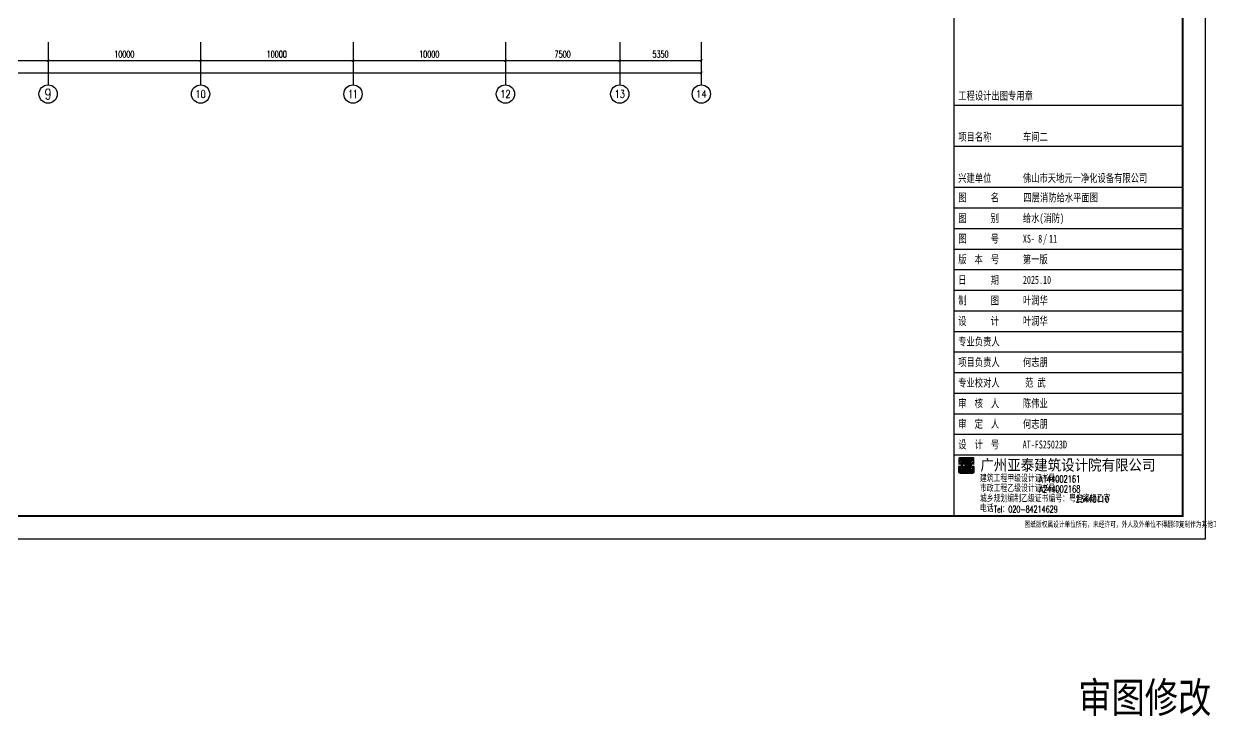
# Model space of a CAD drawing. Extents: x -620248 to 571765, y -684907 to -323071.
# Drawn here: x 328910 to 406746, y -554931 to -509465 of the extents above; entities that cross this region are included whole.
import ezdxf
from ezdxf.enums import TextEntityAlignment as Align

# ---------------------------------------------------------------- set-up
doc = ezdxf.new("R2010")
doc.units = 0
doc.header["$LTSCALE"] = 1000
doc.header["$MEASUREMENT"] = 0
for name, color, linetype in [('2', 2, 'Continuous'), ('4', 4, 'Continuous'), ('9', 9, 'Continuous'), ('AXIS', 3, 'Continuous'), ('AXIS_TEXT', 7, 'Continuous'), ('PUB_TITLE', 4, 'Continuous'), ('TWT_TEXT', 7, 'Continuous'), ('WALL', 7, 'Continuous'), ('框', 130, 'Continuous')]:
    doc.layers.add(name, color=color, linetype=linetype)
doc.styles.add('-宋体', font='simsun_0.shx', dxfattribs={"width": 0.8})
doc.styles.add('_TCH_AXIS', font='COMPLEX', dxfattribs={"bigfont": 'GBCBIG'})
doc.styles.add('_TCH_DIM', font='SIMPLEX.shx', dxfattribs={"width": 0.8, "bigfont": 'GBCBIG.shx'})
doc.styles.add('_TCH_DIM_T3', font='SIMPLEX.shx', dxfattribs={"width": 0.564706, "bigfont": 'GBCBIG.shx'})
doc.styles.add('COMPLEX', font='COMPLEX')
doc.styles.add('TBC', font='simhei_0.shx', dxfattribs={"width": 0.9})
doc.styles.add('天正', font='SIMPLEX.shx', dxfattribs={"width": 0.7, "bigfont": 'HZTXT.shx'})
doc.dimstyles.new('_TCH_ARCH&&150', dxfattribs={"dimtxt": 446.25, "dimasz": 150, "dimexe": 375, "dimexo": 450, "dimgap": 189.375, "dimtad": 1, "dimdec": 0, "dimzin": 0, "dimdsep": 46, "dimtxsty": '_TCH_DIM_T3', "dimblk": 'ARCHTICK', "dimcen": 0.09, "dimclrt": 7, "dimazin": 2, "dimtfac": 1, "dimtdec": 0, "dimtix": 1, "dimtmove": 2, "dimatfit": 3, "dimfxl": 1, "dimtolj": 1, "dimtzin": 0, "dimarcsym": 0})

# ---------------------------------------------------------------- blocks, each defined once
blk = doc.blocks.new('_ArchTick')
at = {"color": 0, "linetype": 'ByBlock', "const_width": 0.4}
blk.add_lwpolyline([(-0.5, -0.5), (0.5, 0.5)], dxfattribs=at)
blk = doc.blocks.new('*D329')
at = {"layer": 'AXIS', "color": 0, "lineweight": -2, "transparency": 16777216}
for p, q in [((7700, 3550), (7700, 1625)), ((115700, 3550), (115700, 1625)), ((7700, 2000), (115700, 2000))]:
    blk.add_line(p, q, dxfattribs=at)
at = {"layer": 'Defpoints', "color": 0, "transparency": 16777216}
for p in [(7700, 4000), (115700, 4000), (115700, 2000)]:
    blk.add_point(p, dxfattribs=at)
at = {"layer": 'AXIS', "color": 0, "lineweight": -2, "transparency": 16777216, "xscale": 150, "yscale": 150, "zscale": 150, "rotation": 180}
blk.add_blockref('_ArchTick', (7700, 2000), dxfattribs=at)
at = {"layer": 'AXIS', "color": 0, "lineweight": -2, "transparency": 16777216, "xscale": 150, "yscale": 150, "zscale": 150}
blk.add_blockref('_ArchTick', (115700, 2000), dxfattribs=at)
at = {"layer": 'AXIS', "color": 7, "transparency": 16777216, "insert": (61700, 2413), "char_height": 446.2, "attachment_point": 5, "style": '_TCH_DIM_T3'}
blk.add_mtext('\\A1;108000', dxfattribs=at)
blk = doc.blocks.new('*D337')
at = {"layer": 'AXIS', "color": 0, "lineweight": -2, "transparency": 16777216}
for p, q in [((62850, 3550), (62850, 2425)), ((72850, 3550), (72850, 2425)), ((62850, 2800), (72850, 2800))]:
    blk.add_line(p, q, dxfattribs=at)
at = {"layer": 'Defpoints', "color": 0, "transparency": 16777216}
for p in [(62850, 4000), (72850, 4000), (72850, 2800)]:
    blk.add_point(p, dxfattribs=at)
at = {"layer": 'AXIS', "color": 0, "lineweight": -2, "transparency": 16777216, "xscale": 150, "yscale": 150, "zscale": 150, "rotation": 180}
blk.add_blockref('_ArchTick', (62850, 2800), dxfattribs=at)
at = {"layer": 'AXIS', "color": 0, "lineweight": -2, "transparency": 16777216, "xscale": 150, "yscale": 150, "zscale": 150}
blk.add_blockref('_ArchTick', (72850, 2800), dxfattribs=at)
at = {"layer": 'AXIS', "color": 7, "transparency": 16777216, "insert": (67850, 3213), "char_height": 446.2, "attachment_point": 5, "style": '_TCH_DIM_T3'}
blk.add_mtext('\\A1;10000', dxfattribs=at)
blk = doc.blocks.new('*D338')
at = {"layer": 'AXIS', "color": 0, "lineweight": -2, "transparency": 16777216}
for p, q in [((72850, 3550), (72850, 2425)), ((82850, 3550), (82850, 2425)), ((72850, 2800), (82850, 2800))]:
    blk.add_line(p, q, dxfattribs=at)
at = {"layer": 'Defpoints', "color": 0, "transparency": 16777216}
for p in [(72850, 4000), (82850, 4000), (82850, 2800)]:
    blk.add_point(p, dxfattribs=at)
at = {"layer": 'AXIS', "color": 0, "lineweight": -2, "transparency": 16777216, "xscale": 150, "yscale": 150, "zscale": 150, "rotation": 180}
blk.add_blockref('_ArchTick', (72850, 2800), dxfattribs=at)
at = {"layer": 'AXIS', "color": 0, "lineweight": -2, "transparency": 16777216, "xscale": 150, "yscale": 150, "zscale": 150}
blk.add_blockref('_ArchTick', (82850, 2800), dxfattribs=at)
at = {"layer": 'AXIS', "color": 7, "transparency": 16777216, "insert": (77850, 3213), "char_height": 446.2, "attachment_point": 5, "style": '_TCH_DIM_T3'}
blk.add_mtext('\\A1;10000', dxfattribs=at)
blk = doc.blocks.new('*D339')
at = {"layer": 'AXIS', "color": 0, "lineweight": -2, "transparency": 16777216}
for p, q in [((82850, 3550), (82850, 2425)), ((92850, 3550), (92850, 2425)), ((82850, 2800), (92850, 2800))]:
    blk.add_line(p, q, dxfattribs=at)
at = {"layer": 'Defpoints', "color": 0, "transparency": 16777216}
for p in [(82850, 4000), (92850, 4000), (92850, 2800)]:
    blk.add_point(p, dxfattribs=at)
at = {"layer": 'AXIS', "color": 0, "lineweight": -2, "transparency": 16777216, "xscale": 150, "yscale": 150, "zscale": 150, "rotation": 180}
blk.add_blockref('_ArchTick', (82850, 2800), dxfattribs=at)
at = {"layer": 'AXIS', "color": 0, "lineweight": -2, "transparency": 16777216, "xscale": 150, "yscale": 150, "zscale": 150}
blk.add_blockref('_ArchTick', (92850, 2800), dxfattribs=at)
at = {"layer": 'AXIS', "color": 7, "transparency": 16777216, "insert": (87850, 3213), "char_height": 446.2, "attachment_point": 5, "style": '_TCH_DIM_T3'}
blk.add_mtext('\\A1;10000', dxfattribs=at)
blk = doc.blocks.new('*D340')
at = {"layer": 'AXIS', "color": 0, "lineweight": -2, "transparency": 16777216}
for p, q in [((92850, 3550), (92850, 2425)), ((102850, 3550), (102850, 2425)), ((92850, 2800), (102850, 2800))]:
    blk.add_line(p, q, dxfattribs=at)
at = {"layer": 'Defpoints', "color": 0, "transparency": 16777216}
for p in [(92850, 4000), (102850, 4000), (102850, 2800)]:
    blk.add_point(p, dxfattribs=at)
at = {"layer": 'AXIS', "color": 0, "lineweight": -2, "transparency": 16777216, "xscale": 150, "yscale": 150, "zscale": 150, "rotation": 180}
blk.add_blockref('_ArchTick', (92850, 2800), dxfattribs=at)
at = {"layer": 'AXIS', "color": 0, "lineweight": -2, "transparency": 16777216, "xscale": 150, "yscale": 150, "zscale": 150}
blk.add_blockref('_ArchTick', (102850, 2800), dxfattribs=at)
at = {"layer": 'AXIS', "color": 7, "transparency": 16777216, "insert": (97850, 3213), "char_height": 446.2, "attachment_point": 5, "style": '_TCH_DIM_T3'}
blk.add_mtext('\\A1;10000', dxfattribs=at)
blk = doc.blocks.new('*D341')
at = {"layer": 'AXIS', "color": 0, "lineweight": -2, "transparency": 16777216}
for p, q in [((102850, 3550), (102850, 2425)), ((110350, 3550), (110350, 2425)), ((102850, 2800), (110350, 2800))]:
    blk.add_line(p, q, dxfattribs=at)
at = {"layer": 'Defpoints', "color": 0, "transparency": 16777216}
for p in [(102850, 4000), (110350, 4000), (110350, 2800)]:
    blk.add_point(p, dxfattribs=at)
at = {"layer": 'AXIS', "color": 0, "lineweight": -2, "transparency": 16777216, "xscale": 150, "yscale": 150, "zscale": 150, "rotation": 180}
blk.add_blockref('_ArchTick', (102850, 2800), dxfattribs=at)
at = {"layer": 'AXIS', "color": 0, "lineweight": -2, "transparency": 16777216, "xscale": 150, "yscale": 150, "zscale": 150}
blk.add_blockref('_ArchTick', (110350, 2800), dxfattribs=at)
at = {"layer": 'AXIS', "color": 7, "transparency": 16777216, "insert": (106600, 3213), "char_height": 446.2, "attachment_point": 5, "style": '_TCH_DIM_T3'}
blk.add_mtext('\\A1;7500', dxfattribs=at)
blk = doc.blocks.new('*D342')
at = {"layer": 'AXIS', "color": 0, "lineweight": -2, "transparency": 16777216}
for p, q in [((110350, 3550), (110350, 2425)), ((115700, 3550), (115700, 2425)), ((110350, 2800), (115700, 2800))]:
    blk.add_line(p, q, dxfattribs=at)
at = {"layer": 'Defpoints', "color": 0, "transparency": 16777216}
for p in [(110350, 4000), (115700, 4000), (115700, 2800)]:
    blk.add_point(p, dxfattribs=at)
at = {"layer": 'AXIS', "color": 0, "lineweight": -2, "transparency": 16777216, "xscale": 150, "yscale": 150, "zscale": 150, "rotation": 180}
blk.add_blockref('_ArchTick', (110350, 2800), dxfattribs=at)
at = {"layer": 'AXIS', "color": 0, "lineweight": -2, "transparency": 16777216, "xscale": 150, "yscale": 150, "zscale": 150}
blk.add_blockref('_ArchTick', (115700, 2800), dxfattribs=at)
at = {"layer": 'AXIS', "color": 7, "transparency": 16777216, "insert": (113025, 3213), "char_height": 446.2, "attachment_point": 5, "style": '_TCH_DIM_T3'}
blk.add_mtext('\\A1;5350', dxfattribs=at)
blk = doc.blocks.new('_AXISO')
blk.add_circle((0, 0), 0.5)
at = {"layer": 'AXIS_TEXT', "style": 'COMPLEX', "width": 1.041667}
blk.add_attdef('A', text='', height=0.56, dxfattribs=at).set_placement((-0.25, -0.28), (0.25, -0.28), align=Align.FIT)
blk = doc.blocks.new('A$C54597E38')
at = {"layer": '9'}
h = blk.add_hatch(dxfattribs=at)
h.set_pattern_fill('ANSI31', color=256, scale=70.630202, angle=135, style=0)
h.set_pattern_definition([(180, (-153496.256, -56662.455), (-2e-15, -8.82877527), [])])
edge = h.paths.add_edge_path()
edge.add_line((99, 458), (99, 400))
edge.add_line((99, 400), (0, 400))
edge.add_line((0, 400), (0, 620))
edge.add_arc((64, 620), 63.6, 90, 180, ccw=False)
edge.add_line((64, 683), (622, 683))
edge.add_arc((622, 620), 63.6, 0, 90, ccw=False)
edge.add_line((685, 620), (685, 396))
edge.add_line((685, 396), (594, 396))
edge.add_line((594, 396), (594, 463))
edge.add_line((594, 463), (614, 463))
edge.add_line((614, 463), (624, 463))
edge.add_line((624, 463), (624, 613))
edge.add_line((624, 613), (68, 613))
edge.add_line((68, 613), (68, 458))
edge.add_line((68, 458), (99, 458))
h.paths.add_polyline_path([(369, 293), (369, 582), (586, 582), (586, 519), (436, 519), (436, 458), (557, 458), (557, 225), (431, 225), (431, 166), (588, 166), (588, 112), (370, 112), (370, 226), (321, 226), (321, 112), (103, 112), (103, 166), (260, 166), (260, 225), (133, 225), (133, 458), (255, 458), (255, 519), (104, 519), (104, 582), (321, 582), (321, 293)])
h.paths.add_polyline_path([(196, 399), (265, 399), (265, 289), (196, 289)], flags=16)
h.paths.add_polyline_path([(494, 399), (425, 399), (425, 289), (494, 289)], flags=16)
edge = h.paths.add_edge_path()
edge.add_line((99, 225), (99, 283))
edge.add_line((99, 283), (0, 283))
edge.add_line((0, 283), (0, 64))
edge.add_arc((64, 64), 63.6, 180, 270)
edge.add_line((64, 0), (622, 0))
edge.add_arc((622, 64), 63.6, 270, 360)
edge.add_line((685, 64), (685, 287))
edge.add_line((685, 287), (594, 287))
edge.add_line((594, 287), (594, 220))
edge.add_line((594, 220), (614, 220))
edge.add_line((614, 220), (624, 220))
edge.add_line((624, 220), (624, 71))
edge.add_line((624, 71), (68, 71))
edge.add_line((68, 71), (68, 225))
edge.add_line((68, 225), (99, 225))
blk.add_lwpolyline([(369, 293), (369, 293), (369, 582), (586, 582), (586, 519), (436, 519), (436, 458), (557, 458), (557, 225), (431, 225), (431, 166), (588, 166), (588, 112), (370, 112), (370, 226), (321, 226), (321, 112), (103, 112), (103, 166), (260, 166), (260, 225), (133, 225), (133, 458), (255, 458), (255, 519), (104, 519), (104, 582), (321, 582), (321, 293), (369, 293)], dxfattribs=at)
blk.add_lwpolyline([(99, 225), (99, 283), (0, 283), (0, 64, 0.414214), (64, 0), (622, 0, 0.414214), (685, 64), (685, 287), (594, 287), (594, 220), (614, 220), (624, 220), (624, 71), (68, 71), (68, 225)], format="xyb", close=True, dxfattribs=at)
blk.add_lwpolyline([(494, 399), (425, 399), (425, 289), (494, 289)], close=True, dxfattribs=at)
blk = doc.blocks.new('标框')
at = {"layer": '4'}
for p, q in [((-105112, 98008), (-105112, 71592)), ((-95112, 98008), (-95112, 71592))]:
    blk.add_line(p, q, dxfattribs=at)
at = {"layer": '框'}
for p, q in [((-105112, 111592), (-105112, 71592)), ((-95112, 111592), (-95112, 71592)), ((-105112, 98584), (-95112, 98584)), ((-105112, 94081), (-95112, 94081)), ((-105112, 89578), (-95112, 89578)), ((-105112, 87777), (-95112, 87777)), ((-105112, 85976), (-95112, 85976)), ((-105112, 85075), (-95112, 85075)), ((-105112, 84174), (-95112, 84174)), ((-105112, 83274), (-95112, 83274)), ((-105112, 82373), (-95112, 82373)), ((-105112, 81473), (-95112, 81473)), ((-105112, 80572), (-95112, 80572)), ((-105112, 79671), (-95112, 79671)), ((-105112, 78771), (-95112, 78771)), ((-105112, 77870), (-95112, 77870)), ((-105112, 76970), (-95112, 76970)), ((-105112, 76069), (-95112, 76069)), ((-105112, 75168), (-95112, 75168)), ((-105112, 74268), (-95112, 74268))]:
    blk.add_line(p, q, dxfattribs=at)
at = {"layer": '4'}
blk.add_blockref('A$C54597E38', (-104913, 73473), dxfattribs=at)
at = {"layer": 'TWT_TEXT', "style": 'TBC', "width": 0.9}
blk.add_text('广州亚泰建筑设计院有限公司', height=480, dxfattribs=at).set_placement((-103962, 73582))
at = {"layer": 'TWT_TEXT', "style": '_TCH_DIM'}
for s, height, p in [('建筑工程甲级设计证书号：', 300, (-103979, 73080)), ('市政工程乙级设计证书号：', 300, (-103979, 72647)), ('城乡规划编制乙级证书编号：粤自资规乙字', 300, (-103979, 72198)), ('电话', 300, (-103979, 71765)), ('图纸版权属设计单位所有，未经许可，外人及外单位不得翻印复制作为其他工程之用', 249.73, (-102027, 71082))]:
    blk.add_text(s, height=height, rotation=359.9997, dxfattribs=at).set_placement(p)
at = {"layer": 'TWT_TEXT', "style": '天正', "width": 0.67}
for s, height, p in [('A144002161', 300, (-101392, 73058)), ('A244002168', 300, (-101382, 72625)), ('23440110', 300, (-99787, 72179)), ('Tel：020-84214629', 290, (-103368, 71744))]:
    blk.add_text(s, height=height, rotation=359.9997, dxfattribs=at).set_placement(p)
at = {"layer": '框', "style": '-宋体', "width": 0.74}
for s, p in [('注册章', (-104927, 94312)), ('工程设计出图专用章', (-104926, 89809)), ('项目名称', (-104926, 88008)), ('车间二', (-102099, 88008)), ('兴建单位', (-104926, 86207)), ('佛山市天地元一净化设备有限公司', (-102100, 86207)), ('图      名', (-104926, 85353)), ('图      别', (-104926, 84452)), ('图      号', (-104926, 83552)), ('版  本  号', (-104927, 82651)), ('第一版', (-102100, 82651)), ('日      期', (-104926, 81751)), ('2025.10', (-102099, 81751)), ('制      图', (-104926, 80850)), ('设      计', (-104926, 79950)), ('专业负责人', (-104926, 79049)), ('项目负责人', (-104926, 78148)), ('专业校对人', (-104926, 77248)), ('审  核  人', (-104926, 76347)), ('审  定  人', (-104926, 75447)), ('设  计  号', (-104926, 74546)), ('AT-FS25023D', (-102108, 74546))]:
    blk.add_text(s, height=350, dxfattribs=at).set_placement(p)
for s, p in [('叶润华', (-101553, 80850)), ('叶润华', (-101553, 79950)), ('何志朋', (-101553, 78148)), ('范 武', (-101553, 77248)), ('陈伟业', (-101553, 76347)), ('何志朋', (-101553, 75447))]:
    blk.add_text(s, height=350, dxfattribs=at).set_placement(p, align=Align.CENTER)
blk = doc.blocks.new('消防框')
at = {"layer": '4'}
blk.add_line((-66927, 44194), (-66927, 17778), dxfattribs=at)
at = {"layer": '框'}
for p, q in [((-76927, 57778), (-76927, 17778)), ((-66927, 57778), (-66927, 17778)), ((-76927, 44194), (-76927, 17778))]:
    blk.add_line(p, q, dxfattribs=at)
at = {"layer": '4'}
blk.add_blockref('标框', (28185, -53814), dxfattribs=at)
at = {"layer": '框', "style": '-宋体', "width": 0.74}
for s, p in [('给水(消防)', (-73914, 30638)), ('XS-  /', (-73914, 29737)), ('11', (-72770, 29737))]:
    blk.add_text(s, height=350, dxfattribs=at).set_placement(p)
blk = doc.blocks.new('A$C06B3118E')
at = {"layer": 'AXIS'}
for p, q in [((72850, 4000), (72850, 1200)), ((82850, 4000), (82850, 1200)), ((92850, 4000), (92850, 1200)), ((102850, 4000), (102850, 1200)), ((110350, 4000), (110350, 1200)), ((115700, 4000), (115700, 1200))]:
    blk.add_line(p, q, dxfattribs=at)
ref = blk.add_blockref('_AXISO', (72850, 600), dxfattribs=dict(at, xscale=1200, yscale=1200, zscale=1200))
ref.add_attrib('A', '9', dxfattribs={"layer": 'AXIS_TEXT', "height": 698.9, "style": '_TCH_AXIS'}).set_placement((72617, 250.5), (73083, 250.5), align=Align.FIT)
ref = blk.add_blockref('_AXISO', (82850, 600), dxfattribs=dict(at, xscale=1200, yscale=1200, zscale=1200))
ref.add_attrib('A', '10', dxfattribs={"layer": 'AXIS_TEXT', "height": 492.67, "style": '_TCH_AXIS'}).set_placement((82509.8, 353.7), (83190.2, 353.7), align=Align.FIT)
ref = blk.add_blockref('_AXISO', (92850, 600), dxfattribs=dict(at, xscale=1200, yscale=1200, zscale=1200))
ref.add_attrib('A', '11', dxfattribs={"layer": 'AXIS_TEXT', "height": 553.14, "style": '_TCH_AXIS'}).set_placement((92533.9, 323.4), (93166.1, 323.4), align=Align.FIT)
ref = blk.add_blockref('_AXISO', (102850, 600), dxfattribs=dict(at, xscale=1200, yscale=1200, zscale=1200))
ref.add_attrib('A', '12', dxfattribs={"layer": 'AXIS_TEXT', "height": 492.67, "style": '_TCH_AXIS'}).set_placement((102509.8, 353.7), (103190.2, 353.7), align=Align.FIT)
ref = blk.add_blockref('_AXISO', (110350, 600), dxfattribs=dict(at, xscale=1200, yscale=1200, zscale=1200))
ref.add_attrib('A', '13', dxfattribs={"layer": 'AXIS_TEXT', "height": 492.67, "style": '_TCH_AXIS'}).set_placement((110009.8, 353.7), (110690.2, 353.7), align=Align.FIT)
ref = blk.add_blockref('_AXISO', (115700, 600), dxfattribs=dict(at, xscale=1200, yscale=1200, zscale=1200))
ref.add_attrib('A', '14', dxfattribs={"layer": 'AXIS_TEXT', "height": 471.11, "style": '_TCH_AXIS'}).set_placement((115352.3, 364.4), (116047.7, 364.4), align=Align.FIT)
for p1, p2, distance, picture, middle in [((7700, 4000), (115700, 4000), -2000, '*D329', (61700, 2412.5)), ((62850, 4000), (72850, 4000), -1200, '*D337', (67850, 3212.5)), ((72850, 4000), (82850, 4000), -1200, '*D338', (77850, 3212.5)), ((82850, 4000), (92850, 4000), -1200, '*D339', (87850, 3212.5)), ((92850, 4000), (102850, 4000), -1200, '*D340', (97850, 3212.5)), ((102850, 4000), (110350, 4000), -1200, '*D341', (106600, 3212.5)), ((110350, 4000), (115700, 4000), -1200, '*D342', (113025, 3212.5))]:
    dim = blk.add_aligned_dim(p1=p1, p2=p2, distance=distance, dimstyle='_TCH_ARCH&&150', dxfattribs=at)
    dim.commit()
    dim.dimension.update_dxf_attribs({"geometry": picture, "text_midpoint": middle})

msp = doc.modelspace()

# ---------------------------------------------------------------- linework, layer by layer
at = {"layer": '4'}
msp.add_line((389933.7, -455682.2), (389933.7, -541782.2), dxfattribs=at)
at = {"layer": 'PUB_TITLE'}
msp.add_lwpolyline([(248783.7, -543282.2), (406433.7, -543282.2), (406433.7, -454182.2), (248783.7, -454182.2)], close=True, dxfattribs=at)
at = {"layer": 'PUB_TITLE', "const_width": 150}
msp.add_lwpolyline([(252533.7, -541782.2), (404933.7, -541782.2), (404933.7, -455682.2), (252533.7, -455682.2)], close=True, dxfattribs=at)

# ---------------------------------------------------------------- block references
at = {"layer": '4', "xscale": 1.5, "yscale": 1.5, "zscale": 1.5}
msp.add_blockref('消防框', (505324.5, -568449.2), dxfattribs=at)
at = {"layer": 'WALL'}
msp.add_blockref('A$C06B3118E', (257659.7, -514683.4), dxfattribs=at)

# ---------------------------------------------------------------- texts
at = {"layer": '2', "style": '-宋体', "width": 0.8}
msp.add_text('审图修改', height=2000, dxfattribs=at).set_placement((398085.9, -554701.6))
at = {"layer": 'PUB_TITLE', "color": 4, "style": '-宋体', "width": 0.74}
msp.add_text('四层消防给水平面图', height=525, dxfattribs=at).set_placement((394483.7, -521141.2))
msp.add_text('8', height=525, dxfattribs=at).set_placement((395586.5, -523840.4), align=Align.CENTER)

doc.saveas('drawing.dxf')
